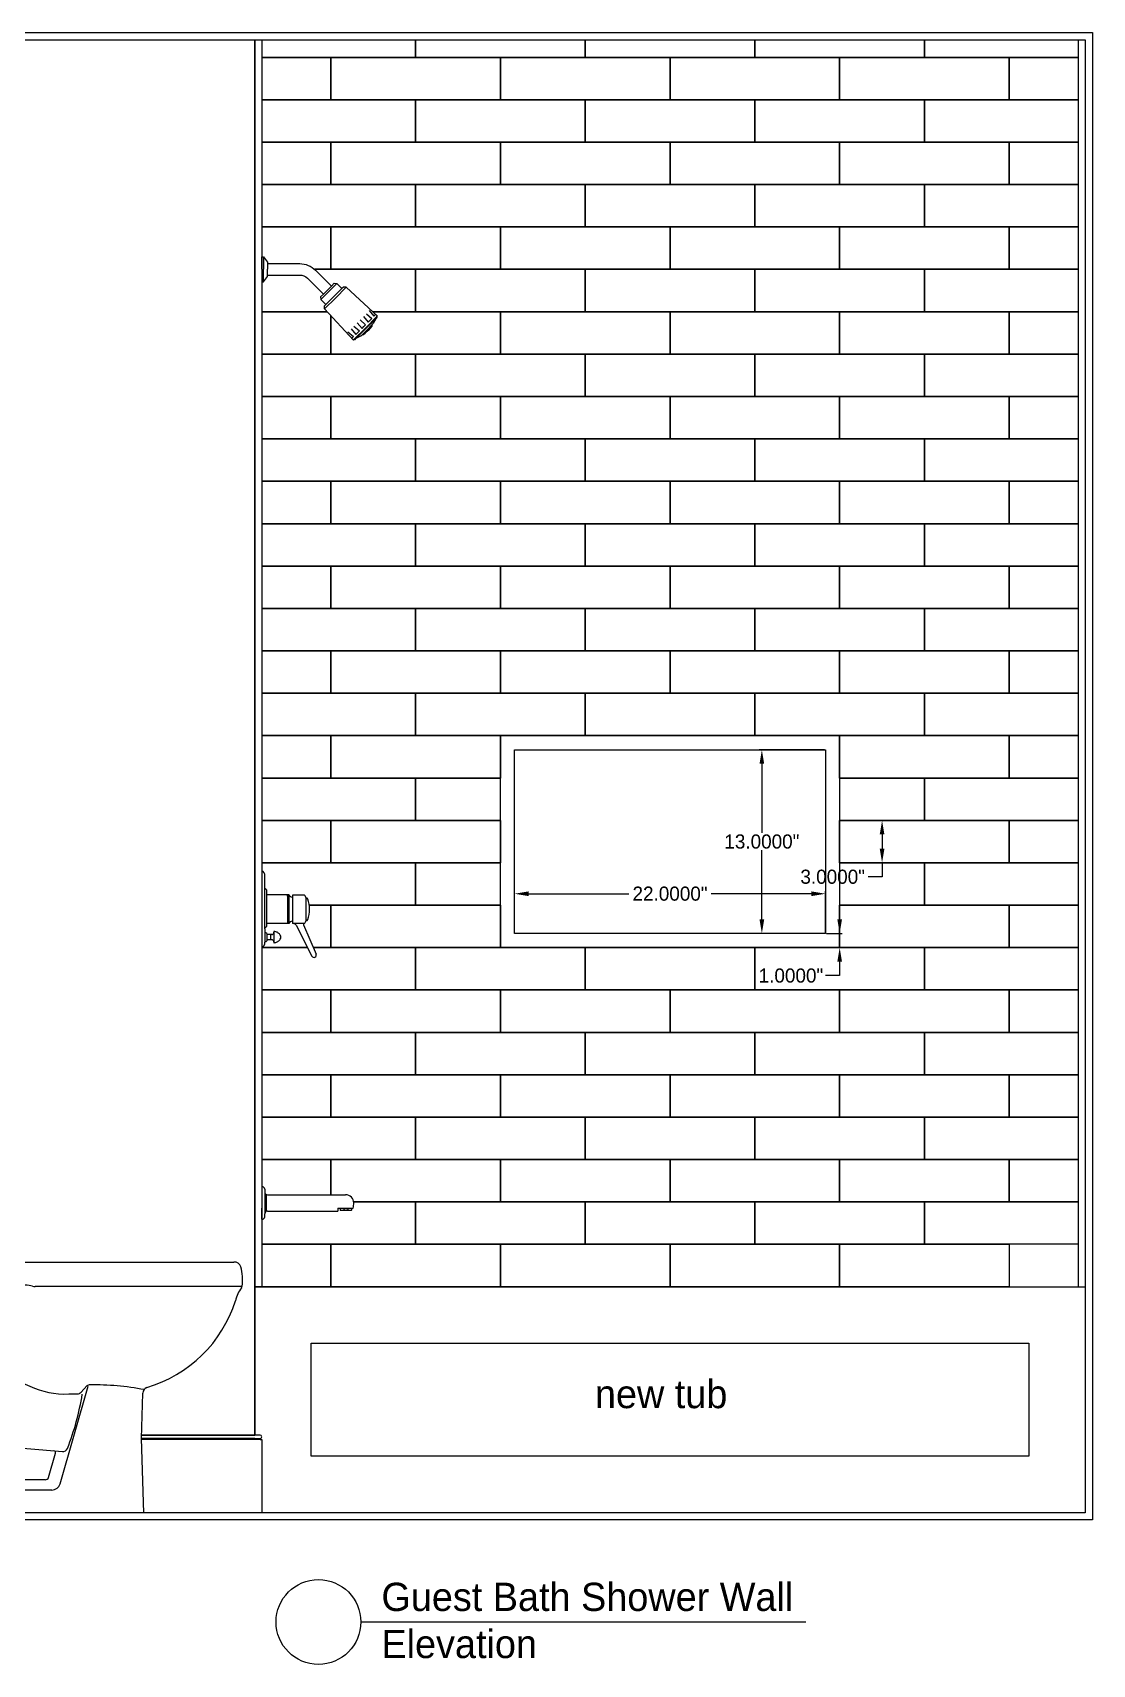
# Model space of a CAD drawing. Header units: inches. Extents: x -292 to 2932, y -132 to 3398.
# Drawn here: x 90.7 to 165.6, y 113 to 228.5 of the extents above; entities that cross this region are included whole.
import ezdxf

# ---------------------------------------------------------------- set-up
doc = ezdxf.new("R2010")
doc.units = ezdxf.units.IN
doc.header["$MEASUREMENT"] = 0
doc.linetypes.add('CENTER', pattern=[2, 1.25, -0.25, 0.25, -0.25])
doc.layers.add('PKT DOOR UNIT', color=210, linetype='Continuous')
doc.styles.add('Roman', font='Avenir Next.ttf', dxfattribs={"height": 1})
doc.dimstyles.get("Standard").update_dxf_attribs({"dimtxt": 0.7424999999999999, "dimasz": 0.9924999999999999, "dimexe": 0.18, "dimexo": 0.0625, "dimgap": 0.09, "dimtad": 0, "dimtih": 1, "dimtoh": 1, "dimdec": 4, "dimzin": 0, "dimdsep": 46, "dimtxsty": 'Roman', "dimcen": 0.09, "dimadec": 0, "dimazin": 0, "dimtfac": 1, "dimtdec": 4, "dimtofl": 0, "dimtmove": 0, "dimatfit": 3, "dimfxl": 1, "dimtolj": 1, "dimtzin": 0, "dimarcsym": 0})

# ---------------------------------------------------------------- blocks, each defined once
blk = doc.blocks.new('A$C40781420')
at = {"linetype": 'Continuous'}
for p, q in [((7.270500645972788e-08, 0.6755866876919754), (7.270500645972788e-08, 0.7120852893058327)), ((0.002500072704606282, 0.673086687696923), (0.1899984104547912, 0.673086687696923)), ((0.1920223335491755, 0.673086687696923), (0.207500072705443, 0.673086687696923)), ((7.270500645972788e-08, 0.6705866876945947), (7.270500645972788e-08, 0.3980866876954678)), ((0.0120000727047227, 0.3860866876930231), (0.02322908301721327, 0.3860866876930231)), ((0.02322908301721327, 0.3860866876930231), (0.1765998985265469, 0.3860866876930231)), ((0.0170188618631073, 0.3538764919940149), (0.0170188618631073, 0.3786378409640747)), ((0.04141935573989031, 0.3688190605826094), (0.1305615932687942, 0.3688190605826094)), ((0.1641849805955644, 0.3688190605826094), (0.6458103256354661, 0.3687672394880792)), ((0.3388683447119547, 0.3350377813840169), (0.02180076492641092, 0.3488812508876435)), ((0.02592671041838912, 0.3467841970123118), (0.02592671041838912, 0.3487011082179379)), ((0.06983119524738868, 0.3467841970123118), (0.02592671041838912, 0.3467841970123118)), ((0.07939500137399591, 0.3258008292905288), (0.07939500137399591, 0.336793714792293)), ((0.02939500137381401, 0.3158008292884915), (0.06939500137377763, 0.3158008292884915)), ((0.6575773411250339, 0.332869863967062), (0.3535218170218286, 0.332869863967062)), ((0.0645820696508963, 0.1887726975546684), (0.1334122358694003, 0.06974967168935109)), ((0.3900295007406385, 0.04255455487873405), (0.4313008317731146, 0.1864847908364027)), ((0.4028496608170826, 0.1748641219965066), (0.4155568782789487, 0.1751133267825935)), ((0.4296085070509434, 0.1867151672631735), (0.4208603088909513, 0.177459973427176)), ((0.5096155397104667, 0.1093068990085158), (0.5119507231956959, 0.1761778047439293)), ((0.5134326199731731, 2.182787284255028e-08), (0.5096155397104667, 0.1093068990085158)), ((0.2995420808638301, 0.07312021565303439), (0.2157615589094348, 0.08789298212650465)), ((0.3410448582490062, 0.09458878749865107), (0.3933833352002694, 0.09000976409879513)), ((0.3730071849022352, 0.05212183504772838), (0.3832682229995044, 0.08790632752061356)), ((0.3682008764226339, 0.04850002182502067), (0.3272164976096974, 0.04850002182502067)), ((0.3780137295416353, 0.03350002182560274), (0.1237429295069887, 0.03350002182560274)), ((0.5134326199731731, 2.182787284255028e-08), (0.1158271847443757, 2.182787284255028e-08))]:
    blk.add_line(p, q, dxfattribs=at)
for centre, radius, start, end in [((0.101037206748515, -0.6220909192925319), 1.34402137115829, 86.73556577939793, 94.05334253839347), ((0.006196464200002083, 0.7123678910211311), 0.006202832521613383, 91.49331618391648, 182.6113057713872), ((0.1767978405996473, 0.6919980005332036), 0.02776236778405809, 16.72185860048679, 88.4029759537612), ((0.1380646047891787, 0.6762317382308538), 0.0695066582963976, 357.4065841649467, 19.98380524295491), ((0.002500072704606282, 0.6755866876919754), 0.0025, 180, 270), ((0.002500072704606282, 0.6705866876945947), 0.0025, 90, 180), ((-1.814503989396144, 0.5994811383643537), 2.007875907909479, 354.0534843666996, 2.09745163513613), ((-1.814503989396144, 0.5994811383643537), 2.007875907909479, 2.09745163513613, 2.100843204447996), ((-1.820024429158366, 0.5991035621045739), 2.002386725279711, 354.0479865737809, 2.067528777820677), ((0.0120000727047227, 0.3980866876954678), 0.012, 180, 270), ((0.02347389045280579, 0.3794011272184434), 0.006500000000000001, 357.5731204383174, 186.7437260257041), ((0.147186980362676, 0.3804481291590491), 0.005568092659066646, 7.988202726408385, 175.8252929517323), ((0.1765998985265469, 0.3920866876942455), 0.006, 270, 354.0534843666996), ((0.04227939881184284, 0.3812894385191612), 0.01250000000001086, 189.967176772956, 266.05473600131), ((0.1310630412008322, 0.3794682572770398), 0.01066099621388744, 267.3040554608209, 7.465733003711296), ((0.1639123275654129, 0.3800845862933784), 0.01126882465713913, 174.2074074982982, 271.3864260911176), ((0.6469401840913633, 0.3596002230842714), 0.009236382947559086, 15.42859988717621, 97.02641595586567), ((0.5960719907279781, 0.3437857539465767), 0.06250210798401444, 350.5053926884419, 16.99793318275383), ((0.02201886186321644, 0.3538764919940149), 0.005000000000000001, 180, 267.500000000029), ((0.06527065626687545, 0.335502569709206), 0.04092946603083092, 164.0000910017145, 208.7741559229954), ((0.06939500137377763, 0.336793714792293), 0.01, 0, 87.50000000002899), ((0.5124095185110491, 0.4062410430997261), 0.2814999999999985, 193.735877486999, 220.8288244362266), ((0.3218374854031936, 0.3284205192612717), 0.2927146443896495, 182.4709359971977, 208.4947581402786), ((0.06939500137377763, 0.3258008292905288), 0.01, 270, 0), ((0.3396361431268815, 0.3019873722587363), 0.03305932633909058, 72.25431730578306, 91.33080644145078), ((0.3532732061976276, 0.3436041883032885), 0.010737202906999, 250.6238436078577, 271.3267537336064), ((0.6950759971550724, 0.3022864639860927), 0.04804064696998701, 142.8735842142378, 168.4649956518888), ((0.6527863848941706, 0.3343005066199112), 0.005000000000000001, 322.8735842142378, 350.5053926884419), ((0.4632181765300629, 0.370673876190267), 0.1939113192843119, 286.3100150106138, 342.3541337883992), ((0.2067329195015191, 0.2255037875365815), 0.0064, 30.00000000001032, 198.000000000012), ((0.5623575264444298, 0.3021167950792005), 0.3701508002144279, 192.258392186814, 201.9390945536296), ((1.056703289144025, 0.6774433772225166), 0.9562560016458357, 207.9867403145859, 212.0132596857073), ((0.3979095185113692, 0.3007672394887777), 0.126, 218.5781534323167, 272.2469989921099), ((0.1094039685713142, 0.2131036937789759), 0.051, 208.4947581402786, 243.8789235668856), ((0.4169095185106926, 0.2692672394914553), 0.1975000000000008, 210.0000000000103, 229.3607307298957), ((0.02623684586797026, 0.2395064041702426), 0.4017669956247676, 338.8605939744738, 350.6878122536412), ((0.4154098219632942, 0.1826118849421619), 0.0075, 271.1234994960627, 316.6130869800732), ((0.4341463352639039, 0.1807437256356934), 0.0075, 90.80268003466303, 127.2319910025486), ((0.4395197512822051, -0.2027888207740034), 0.3910701862169502, 79.08080879560396, 90.80268003466303), ((0.5214449360519211, 0.1758462595244055), 0.009500000000000001, 113.3794407246889, 178.0000000002044), ((0.2349807173895897, 0.4691992392108659), 0.3362270117507906, 243.8789235668856, 257.5583018860577), ((0.157909518510678, 0.1317672394870897), 0.069, 324.6062579219202, 27.68070236683306), ((0.3132934815703265, 0.002353346942982171), 0.192092496323262, 139.522484042437, 168.5447154335804), ((0.1607106401006604, 0.1325678855719161), 0.0085, 319.522484042437, 77.55830188605765), ((0.3484095185112892, 0.1787672394857509), 0.08450000000000002, 224.6343162571946, 265.0000000000231), ((0.2161956793534046, 0.0903550015136716), 0.0025, 144.6062579219202, 259.9999999999871), ((0.2952008764223137, 0.04850002182502067), 0.025, 14.02966540128106, 79.99999999998707), ((0.3808650687597037, 0.08859542090795003), 0.0025, 344.0000000001133, 85.00000000002309), ((0.3940370032705687, 0.0974812243366614), 0.0075, 265.0000000000231, 337.5223977277006), ((0.3272164976096974, 0.05650002182665048), 0.008, 194.0296654012811, 270), ((0.3682008764226339, 0.05350002182240132), 0.005000000000000001, 270, 344.0000000001133), ((0.2276486775335798, 0.001595790286955889), 0.1118328785577916, 161.5555461020905, 180.8175940916476), ((0.1239321388093231, 0.0361870887427358), 0.0025, 105.722244232917, 161.5555461020905), ((0.1225772679281363, 0.04100002182531171), 0.0025, 285.722244232917, 348.5447154335804), ((0.3780137295416353, 0.04600002182269236), 0.0125, 270, 344.0000000001133)]:
    blk.add_arc(centre, radius, start, end, dxfattribs=at)
blk = doc.blocks.new('*D35')
at = {"color": 0, "lineweight": -2, "transparency": 16777216}
for p, q in [((146.69500106229, 177.7475610303748), (142.073800176402, 177.7475610303748)), ((142.253800176402, 176.7550610303748), (142.253800176402, 171.8629847591884)), ((142.253800176402, 165.7400610303748), (142.253800176402, 170.6321373015613)), ((146.69500106229, 164.7475610303748), (142.073800176402, 164.7475610303748))]:
    blk.add_line(p, q, dxfattribs=at)
at = {"color": 0, "transparency": 16777216}
for points in [[(142.0883835097353, 176.7550610303748), (142.4192168430686, 176.7550610303748), (142.253800176402, 177.7475610303748)], [(142.0883835097353, 165.7400610303748), (142.4192168430686, 165.7400610303748), (142.253800176402, 164.7475610303748)]]:
    blk.add_solid(points, dxfattribs=at)
at = {"layer": 'Defpoints', "color": 0, "transparency": 16777216}
for p in [(142.253800176402, 177.7475610303748), (146.75750106229, 177.7475610303748), (146.75750106229, 164.7475610303748)]:
    blk.add_point(p, dxfattribs=at)
at = {"color": 0, "transparency": 16777216, "insert": (142.2538001764019, 171.2475610303749), "char_height": 1, "attachment_point": 5, "style": 'Roman'}
blk.add_mtext('\\A1;13.0000"', dxfattribs=at)
blk = doc.blocks.new('*D36')
at = {"color": 0, "lineweight": -2, "transparency": 16777216}
for p, q in [((124.75750106229, 164.8100610303748), (124.75750106229, 167.7387489689379)), ((125.75000106229, 167.5587489689379), (132.8468795933635, 167.5587489689379)), ((145.76500106229, 167.5587489689379), (138.6681225312166, 167.5587489689379)), ((146.75750106229, 164.8100610303748), (146.75750106229, 167.7387489689379))]:
    blk.add_line(p, q, dxfattribs=at)
at = {"color": 0, "transparency": 16777216}
for points in [[(125.75000106229, 167.7241656356045), (125.75000106229, 167.3933323022712), (124.75750106229, 167.5587489689379)], [(145.76500106229, 167.7241656356045), (145.76500106229, 167.3933323022712), (146.75750106229, 167.5587489689379)]]:
    blk.add_solid(points, dxfattribs=at)
at = {"layer": 'Defpoints', "color": 0, "transparency": 16777216}
for p in [(124.75750106229, 167.5587489689379), (124.75750106229, 164.7475610303748), (146.75750106229, 164.7475610303748)]:
    blk.add_point(p, dxfattribs=at)
at = {"color": 0, "transparency": 16777216, "insert": (135.75750106229, 167.5587489689379), "char_height": 1, "attachment_point": 5, "style": 'Roman'}
blk.add_mtext('\\A1;22.0000"', dxfattribs=at)
blk = doc.blocks.new('*D37')
at = {"color": 0, "lineweight": -2, "transparency": 16777216}
for p, q in [((147.75750106229, 165.7400610303748), (147.75750106229, 166.7325610303749)), ((146.82000106229, 164.7475610303748), (147.93750106229, 164.7475610303748)), ((146.8200010622901, 163.7475610303748), (147.93750106229, 163.7475610303748)), ((147.75750106229, 161.7625610303748), (146.76500106229, 161.7625610303748)), ((147.75750106229, 162.7550610303748), (147.75750106229, 161.7625610303748))]:
    blk.add_line(p, q, dxfattribs=at)
at = {"color": 0, "transparency": 16777216}
for points in [[(147.5920843956234, 165.7400610303748), (147.9229177289567, 165.7400610303748), (147.75750106229, 164.7475610303748)], [(147.5920843956234, 162.7550610303748), (147.9229177289567, 162.7550610303748), (147.75750106229, 163.7475610303748)]]:
    blk.add_solid(points, dxfattribs=at)
at = {"layer": 'Defpoints', "color": 0, "transparency": 16777216}
for p in [(146.75750106229, 164.7475610303748), (146.7575010622901, 163.7475610303748), (147.75750106229, 163.7475610303748)]:
    blk.add_point(p, dxfattribs=at)
at = {"color": 0, "transparency": 16777216, "insert": (144.3084756385612, 161.7625610303749), "char_height": 1, "attachment_point": 5, "style": 'Roman'}
blk.add_mtext('\\A1;1.0000"', dxfattribs=at)
blk = doc.blocks.new('*D38')
at = {"color": 0, "lineweight": -2, "transparency": 16777216}
for p, q in [((147.82000106229, 172.7475610303748), (150.93750106229, 172.7475610303748)), ((150.75750106229, 171.7550610303748), (150.75750106229, 170.7400610303748)), ((147.82000106229, 169.7475610303748), (150.93750106229, 169.7475610303748)), ((150.75750106229, 168.7550610303748), (149.76500106229, 168.7550610303748)), ((150.75750106229, 169.7475610303748), (150.75750106229, 168.7550610303748))]:
    blk.add_line(p, q, dxfattribs=at)
at = {"color": 0, "transparency": 16777216}
for points in [[(150.5920843956234, 171.7550610303748), (150.9229177289567, 171.7550610303748), (150.75750106229, 172.7475610303748)], [(150.5920843956234, 170.7400610303748), (150.9229177289567, 170.7400610303748), (150.75750106229, 169.7475610303748)]]:
    blk.add_solid(points, dxfattribs=at)
at = {"layer": 'Defpoints', "color": 0, "transparency": 16777216}
for p in [(147.75750106229, 172.7475610303748), (147.75750106229, 169.7475610303748), (150.75750106229, 169.7475610303748)]:
    blk.add_point(p, dxfattribs=at)
at = {"color": 0, "transparency": 16777216, "insert": (147.2625716837589, 168.7550610303749), "char_height": 1, "attachment_point": 5, "style": 'Roman'}
blk.add_mtext('\\A1;3.0000"', dxfattribs=at)

msp = doc.modelspace()

# ---------------------------------------------------------------- linework, layer by layer
at = {"transparency": 33554541}
for p, q in [((106.88250106229, 227.9975610303748), (106.88250106229, 139.7475610303748)), ((164.63250106229, 227.9975610303748), (164.63250106229, 139.7475610303748)), ((106.88250106229, 169.1886094420286), (106.88250106229, 164.3065126187211)), ((107.1043507612646, 167.9271982836197), (107.1043507612646, 168.8283946967504)), ((107.1043507612646, 165.145751561933), (107.1043507612646, 167.9271982836197)), ((107.2051915336351, 167.838678838537), (107.2051915336351, 167.4743163133085)), ((107.2051915336351, 167.4743163133085), (107.2051915336351, 165.4575008671015)), ((108.7088388650126, 167.4743163133085), (107.2051915336351, 167.4743163133085)), ((108.782999813259, 167.4743163133085), (108.7088388650126, 167.4743163133085)), ((108.7088388650126, 167.4743163133085), (108.7088388650126, 165.4575008671015)), ((108.7088388650126, 167.3835596179422), (108.7088388650126, 167.4642322357785)), ((108.7930421135126, 167.4689669988989), (108.7930421135126, 165.4628501818116)), ((109.8285587679541, 167.4644489018033), (109.0420007440505, 167.4644489018033)), ((109.0420007440505, 167.4644489018033), (109.0420007440505, 167.3080111275943)), ((109.0420007440505, 167.3080111275943), (109.0420007440505, 165.6238060528157)), ((109.9899040037017, 167.3031036658302), (109.9899040037017, 167.2627673572126)), ((109.9899040037017, 167.2627673572126), (109.9899040037017, 165.6493150004873)), ((109.9899040037017, 167.2627673572126), (110.0268175245054, 167.2627673572126)), ((107.1043507612646, 165.0823212785131), (107.1043507612646, 165.145751561933)), ((107.2051915336351, 165.4575008671015), (107.2051915336351, 165.2341409107507)), ((108.7088388650126, 165.4575008671015), (107.2051915336351, 165.4575008671015)), ((108.782999813259, 165.4575008671015), (108.7088388650126, 165.4575008671015)), ((109.0420007440505, 165.6238060528157), (109.0420007440505, 165.4476334558967)), ((109.119998776358, 165.4476334558967), (109.0420007440505, 165.4476334558967)), ((109.8621886903122, 165.4476334558967), (109.119998776358, 165.4476334558967)), ((109.299759620519, 165.3373930636932), (110.4180650076863, 163.1389570737678)), ((109.8311896247968, 165.3476123933623), (110.715548274943, 163.2889592297097)), ((109.9899040037017, 165.6493150004873), (110.0268175245054, 165.6493150004873)), ((109.9899040037017, 165.6493150004873), (109.9899040037017, 165.6089786912687)), ((106.88250106229, 164.3065126187211), (106.88250106229, 163.7432077383814)), ((107.1043507612646, 165.0823212785131), (107.1043507612646, 164.8308195866746)), ((107.1043507612646, 164.8308195866746), (107.1043507612646, 164.3065126187211)), ((107.1043507612646, 164.3065126187211), (107.1043507612646, 164.1452324316319)), ((107.1043507612646, 164.1452324316319), (107.1043507612646, 164.1257210070949)), ((107.2373335635286, 164.7423001415919), (107.2373335635286, 164.6695393992848)), ((107.2373335635286, 164.6695393992848), (107.2373335635286, 164.3065126187211)), ((107.5810096677417, 164.6695393992848), (107.2373335635286, 164.6695393992848)), ((107.2373335635286, 164.3065126187211), (107.2373335635286, 164.233621780149)), ((107.5810096677417, 164.3065126187211), (107.2373335635286, 164.3065126187211)), ((107.5003370499805, 164.6695393992848), (107.5003370499805, 164.3065126187211)), ((107.7423549034893, 164.8840083048916), (107.7423549034893, 164.0920437131143)), ((107.7423549034893, 164.8712209438754), (107.7423549034893, 164.8308846346568)), ((107.7423549034893, 164.8308846346568), (107.7423549034893, 164.1451673830486)), ((107.7423549034893, 164.1451673830486), (107.7423549034893, 164.104831074431)), ((106.88250106229, 146.8260833822671), (106.88250106229, 145.2997582752084)), ((107.0840911707313, 146.6532918607247), (107.0840911707313, 146.4517017523586)), ((107.0840911707313, 146.4517017523586), (107.0840911707313, 144.8965780584763)), ((107.1777099111986, 146.2819382700612), (107.1777099111986, 145.0742518610657)), ((107.2856812792476, 146.2501116439925), (112.8086401572181, 146.2501116439926)), ((106.88250106229, 144.5221964282673), (106.88250106229, 145.2997582752084)), ((106.88250106229, 144.5221964282673), (106.88250106229, 145.2997582752084)), ((107.0840911707313, 144.6949879498098), (107.0840911707313, 144.8965780584763)), ((107.2856812792476, 145.0981681668424), (112.2489592621179, 145.0981681668424)), ((112.2489592621179, 145.2997582752084), (112.4203138820881, 145.2997582752084)), ((112.2489592621179, 145.2997582752084), (112.2489592621179, 145.0981681668424)), ((112.4203138820881, 145.2997582752084), (113.2266743160029, 145.2997582752084)), ((112.4203138820881, 145.2997582752084), (112.4203138820881, 145.1553115168756)), ((112.4563121156926, 145.1345279269713), (112.4203138820881, 145.1553115168756)), ((113.1906760823984, 145.1345279269713), (112.4563121156926, 145.1345279269713)), ((112.6738522518096, 145.2435814021416), (112.6738522518096, 145.1345279269713)), ((112.9731359462813, 145.2435814021416), (112.9731359462813, 145.1345279269713)), ((113.2266743160029, 145.2997582752084), (113.2288491752806, 145.2997582752084)), ((113.2288491752806, 145.2997582752084), (113.3340377375619, 145.2997582752084))]:
    msp.add_line(p, q, dxfattribs=at)
at = {"linetype": 'Continuous', "transparency": 33554541}
for p, q in [((106.88250106229, 146.8260833822671), (106.9112996491887, 146.8260833822671)), ((106.88250106229, 144.5221964282673), (106.9112996491887, 144.5221964282673))]:
    msp.add_line(p, q, dxfattribs=at)
at = {"linetype": 'CENTER', "transparency": 33554541}
for p in [(113.1906760823984, 145.1345279269713), (113.2266743160029, 145.2993044512939)]:
    msp.add_line(p, (113.2266743160029, 145.1553115168756), dxfattribs=at)
at = {"transparency": 33554687}
for p, q in [((106.75750106229, 129.2475610303748), (106.38250106229, 129.2475610303748)), ((106.75750106229, 128.9975610303748), (106.75750106229, 128.9350610303748)), ((106.75750106229, 128.9350610303748), (106.88250106229, 128.9350610303748)), ((106.88250106229, 128.9350610303748), (106.88250106229, 123.7475610303748)), ((113.8855462259649, 116.0216694791743), (145.3603173008283, 116.0216694791743))]:
    msp.add_line(p, q, dxfattribs=at)
for points in [[(71.88250106229003, 228.4975610303748), (165.63250106229, 228.4975610303748), (165.63250106229, 123.2475610303748), (71.88250106229003, 123.2475610303748)], [(72.38250106229003, 227.9975610303748), (165.13250106229, 227.9975610303748), (165.13250106229, 123.7475610303748), (72.38250106229003, 123.7475610303748)], [(147.75750106229, 163.7475610303748), (123.75750106229, 163.7475610303748), (123.75750106229, 178.7475610303748), (147.75750106229, 178.7475610303748)], [(146.75750106229, 164.7475610303748), (124.75750106229, 164.7475610303748), (124.75750106229, 177.7475610303748), (146.75750106229, 177.7475610303748)]]:
    msp.add_lwpolyline(points, close=True, dxfattribs=at)
for points in [[(106.38250106229, 123.7475610303748), (72.38250106229003, 123.7475610303748), (72.38250106229003, 227.9975610303748), (106.38250106229, 227.9975610303748), (106.38250106229, 129.2475610303748)], [(106.38250106229, 129.2475610303748), (106.38250106229, 227.9975610303748), (165.13250106229, 227.9975610303748), (165.13250106229, 123.7475610303748), (106.38250106229, 123.7475610303748)], [(106.38250106229, 129.2475610303748), (106.38250106229, 139.7475610303748), (165.13250106229, 139.7475610303748), (165.13250106229, 123.7475610303748), (106.38250106229, 123.7475610303748)], [(98.36172881600243, 128.9975610303748), (106.75750106229, 128.9975610303747), (106.75750106229, 128.9350610303747), (98.36391136409614, 128.9350610303748)], [(98.36997648364806, 129.2475610303748), (106.38250106229, 129.2475610303748)], [(106.38250106229, 123.7475610303748), (92.00750106228958, 123.7475610303748)]]:
    msp.add_lwpolyline(points, dxfattribs=at)
at = {"transparency": 33554541}
for points in [[(117.75750106229, 227.9975610303748), (117.75750106229, 226.7475610303748), (106.88250106229, 226.7475610303748)], [(129.75750106229, 227.9975610303748), (129.75750106229, 226.7475610303748), (117.75750106229, 226.7475610303748), (117.75750106229, 227.9975610303748)], [(141.75750106229, 227.9975610303748), (141.75750106229, 226.7475610303748), (129.75750106229, 226.7475610303748), (129.75750106229, 227.9975610303748)], [(153.75750106229, 227.9975610303748), (153.75750106229, 226.7475610303748), (141.75750106229, 226.7475610303748), (141.75750106229, 227.9975610303748)], [(164.63250106229, 226.7475610303748), (153.75750106229, 226.7475610303748), (153.75750106229, 227.9975610303748)], [(106.88250106229, 226.7475610303748), (111.75750106229, 226.7475610303748), (111.75750106229, 223.7475610303748), (106.88250106229, 223.7475610303748)], [(164.63250106229, 223.7475610303748), (159.75750106229, 223.7475610303748), (159.75750106229, 226.7475610303748), (164.63250106229, 226.7475610303748)], [(106.88250106229, 223.7475610303748), (117.75750106229, 223.7475610303748), (117.75750106229, 220.7475610303748), (106.88250106229, 220.7475610303748)], [(164.63250106229, 220.7475610303748), (153.75750106229, 220.7475610303748), (153.75750106229, 223.7475610303748), (164.63250106229, 223.7475610303748)], [(106.88250106229, 220.7475610303748), (111.75750106229, 220.7475610303748), (111.75750106229, 217.7475610303748), (106.88250106229, 217.7475610303748)], [(164.63250106229, 217.7475610303748), (159.75750106229, 217.7475610303748), (159.75750106229, 220.7475610303748), (164.63250106229, 220.7475610303748)], [(106.88250106229, 217.7475610303748), (117.75750106229, 217.7475610303748), (117.75750106229, 214.7475610303748), (106.88250106229, 214.7475610303748)], [(164.63250106229, 214.7475610303748), (153.75750106229, 214.7475610303748), (153.75750106229, 217.7475610303748), (164.63250106229, 217.7475610303748)], [(106.88250106229, 214.7475610303748), (111.75750106229, 214.7475610303748), (111.75750106229, 211.7475610303748), (110.6213012313384, 211.7475610303748)], [(164.63250106229, 211.7475610303748), (159.75750106229, 211.7475610303748), (159.75750106229, 214.7475610303748), (164.63250106229, 214.7475610303748)], [(106.88250106229, 211.7475610303748), (106.88250106229, 212.6349598265737), (107.0035099890445, 212.6349598265737)], [(107.0035099890445, 212.6349598265737), (107.2858641514714, 212.2517648918515), (107.2858641514714, 212.1509241195562)], [(107.0035099890445, 212.6349598265737), (107.0035099890445, 211.7475610303748)], [(106.88250106229, 211.7475610303748), (106.88250106229, 210.8601622341759), (107.0035099890445, 210.8601622341759)], [(107.0035099890445, 210.8601622341759), (107.0035099890445, 211.7475610303748)], [(107.0035099890445, 210.8601622341759), (107.2858641514714, 211.2433571688982), (107.2858641514714, 211.3441979411935)], [(107.2858641514714, 212.1509241195562), (107.2858641514714, 211.7475610303748)], [(107.2858641514714, 211.3441979411935), (107.2858641514714, 211.7475610303748)], [(110.6213012313384, 211.7475610303748), (117.75750106229, 211.7475610303748), (117.75750106229, 208.7475610303748), (114.7321752218361, 208.7475610303748)], [(164.63250106229, 208.7475610303748), (153.75750106229, 208.7475610303748), (153.75750106229, 211.7475610303748), (164.63250106229, 211.7475610303748)], [(111.0573090352416, 209.6097366577139), (111.6248839733111, 210.1773115957084)], [(111.2388224254482, 209.9929315924361), (111.5240432010909, 210.2781523680037)], [(111.8092639767337, 210.5633731438718), (111.5240432010909, 210.2781523680037)], [(112.1924589114559, 210.7448865340034), (111.6248839733111, 210.1773115957084)], [(112.0109455212493, 210.7650546881619), (111.8092639767337, 210.5633731438718)], [(112.5527242983366, 210.3852872289789), (111.9848163193014, 209.8173792496431)], [(112.0109455212493, 210.7650546881619), (112.1924589114559, 210.7448865340034)], [(112.8580080086051, 210.4827005260355), (112.0887515258697, 209.7134440431498)], [(112.1924589114559, 210.7448865340034), (112.5527242983366, 210.3852872289789)], [(112.6501375954684, 210.4827005260355), (112.5527242983366, 210.3852872289789)], [(112.8580080086051, 210.4827005260355), (112.6501375954684, 210.4827005260355)], [(112.8580080086051, 210.4827005260355), (115.0608156283488, 208.4432995188169)], [(111.0371408807825, 209.7912500478455), (111.2388224254482, 209.9929315924361)], [(111.0371408807825, 209.7912500478455), (111.0573090352416, 209.6097366577139)], [(111.0573090352416, 209.6097366577139), (111.4169083404162, 209.2494712709083)], [(111.3194950432845, 208.9441875605647), (112.0887515258697, 209.7134440431498)], [(111.3194950432845, 209.1520579738517), (111.4169083404162, 209.2494712709083)], [(111.3194950432845, 208.9441875605647), (111.3194950432845, 209.1520579738517)], [(111.4169083404162, 209.2494712709083), (111.9848163193014, 209.8173792496431)], [(106.88250106229, 208.7475610303748), (111.5015356082918, 208.7475610303748)], [(111.5015356082918, 208.7475610303748), (106.88250106229, 208.7475610303748)], [(111.75750106229, 208.4710863937126), (111.75750106229, 205.7475610303748), (106.88250106229, 205.7475610303748)], [(111.3194950432845, 208.9441875605647), (113.358896050428, 206.741379940821)], [(114.7321752218361, 208.7475610303748), (123.75750106229, 208.7475610303748), (123.75750106229, 205.7475610303748), (111.75750106229, 205.7475610303748), (111.75750106229, 208.4710863937126)], [(113.6301296625435, 207.9610484493), (113.9688899888312, 207.5677113853787), (114.0962105405036, 207.6950319372766)], [(113.8301940285553, 208.1611128150114), (114.2235310921761, 207.8223524888739), (114.0962105405036, 207.6950319372766)], [(114.0771975146313, 208.4068434184325), (114.4159578409189, 208.0135063548117), (114.5432783925914, 208.1408269067096)], [(114.9957040396392, 208.3781879302576), (114.209855839426, 207.592339729819)], [(114.9378309993763, 208.2387078390883), (114.250659364729, 207.5515362045161)], [(114.2772618806431, 208.6069077844444), (114.6705989442639, 208.2681474580064), (114.5432783925914, 208.1408269067096)], [(114.4668487138822, 208.8277153450663), (114.8056090402451, 208.4343782814455), (114.9329295919176, 208.5616988330428)], [(114.9378309993763, 208.2387078390883), (114.7678865106138, 207.9084284198557), (114.6679878165438, 207.8085297257857)], [(115.0365075649422, 208.3373844049547), (114.9378309993763, 208.2387078390883)], [(115.0608156283488, 208.4432995188169), (114.9957040396392, 208.3781879302576)], [(115.0365075649422, 208.3373844049547), (114.9957040396392, 208.3781879302576)], [(164.63250106229, 205.7475610303748), (159.75750106229, 205.7475610303748), (159.75750106229, 208.7475610303748), (164.63250106229, 208.7475610303748)], [(112.9744802242538, 207.335346854987), (113.3678172877993, 206.9965865288495), (113.240496736127, 206.8692659772522)], [(113.1952877847254, 207.5249336886018), (113.5340481110132, 207.1315966246806), (113.6613686626856, 207.2589171765784)], [(113.358896050428, 206.741379940821), (113.4240076392127, 206.8064915293803)], [(113.3953521508125, 207.7249980546137), (113.788689214358, 207.3862377281758), (113.6613686626856, 207.2589171765784)], [(113.4240076392127, 206.8064915293803), (114.209855839426, 207.592339729819)], [(113.4648111644405, 206.7656880043779), (113.4240076392127, 206.8064915293803)], [(113.4648111644405, 206.7656880043779), (113.5634877299312, 206.8643645696432)], [(113.5634877299312, 206.8643645696432), (114.250659364729, 207.5515362045161)], [(113.5634877299312, 206.8643645696432), (113.8937671495395, 207.0343090587063), (113.9936658436095, 207.1342077527763)], [(113.9936658436095, 207.1342077527763), (114.3308268300391, 207.4713687391307)], [(114.0190096821198, 207.108863914191), (113.9936658436095, 207.1342077527763)], [(114.0190096821198, 207.108863914191), (114.3561706684741, 207.4460249005454)], [(114.0190096821198, 207.108863914191), (114.1866421114372, 207.2251517582019), (114.3946106253277, 207.407584943842)], [(114.6679878165438, 207.8085297257857), (114.3308268300391, 207.4713687391307)], [(114.6933316549787, 207.7831858868998), (114.3561706684741, 207.4460249005454)], [(114.6908663260095, 207.7807205583062), (114.5770438111181, 207.615553457883), (114.3946106253277, 207.407584943842)], [(114.6933316549787, 207.7831858868998), (114.6679878165438, 207.8085297257857)], [(106.88250106229, 205.7475610303748), (117.75750106229, 205.7475610303748), (117.75750106229, 202.7475610303748), (106.88250106229, 202.7475610303748)], [(164.63250106229, 202.7475610303748), (153.75750106229, 202.7475610303748), (153.75750106229, 205.7475610303748), (164.63250106229, 205.7475610303748)], [(106.88250106229, 202.7475610303748), (111.75750106229, 202.7475610303748), (111.75750106229, 199.7475610303748), (106.88250106229, 199.7475610303748)], [(164.63250106229, 199.7475610303748), (159.75750106229, 199.7475610303748), (159.75750106229, 202.7475610303748), (164.63250106229, 202.7475610303748)], [(106.88250106229, 199.7475610303748), (117.75750106229, 199.7475610303748), (117.75750106229, 196.7475610303748), (106.88250106229, 196.7475610303748)], [(164.63250106229, 196.7475610303748), (153.75750106229, 196.7475610303748), (153.75750106229, 199.7475610303748), (164.63250106229, 199.7475610303748)], [(106.88250106229, 196.7475610303748), (111.75750106229, 196.7475610303748), (111.75750106229, 193.7475610303748), (106.88250106229, 193.7475610303748)], [(164.63250106229, 193.7475610303748), (159.75750106229, 193.7475610303748), (159.75750106229, 196.7475610303748), (164.63250106229, 196.7475610303748)], [(106.88250106229, 193.7475610303748), (117.75750106229, 193.7475610303748), (117.75750106229, 190.7475610303748), (106.88250106229, 190.7475610303748)], [(164.63250106229, 190.7475610303748), (153.75750106229, 190.7475610303748), (153.75750106229, 193.7475610303748), (164.63250106229, 193.7475610303748)], [(106.88250106229, 190.7475610303748), (111.75750106229, 190.7475610303748), (111.75750106229, 187.7475610303748), (106.88250106229, 187.7475610303748)], [(164.63250106229, 187.7475610303748), (159.75750106229, 187.7475610303748), (159.75750106229, 190.7475610303748), (164.63250106229, 190.7475610303748)], [(106.88250106229, 187.7475610303748), (117.75750106229, 187.7475610303748), (117.75750106229, 184.7475610303748), (106.88250106229, 184.7475610303748)], [(164.63250106229, 184.7475610303748), (153.75750106229, 184.7475610303748), (153.75750106229, 187.7475610303748), (164.63250106229, 187.7475610303748)], [(106.88250106229, 184.7475610303748), (111.75750106229, 184.7475610303748), (111.75750106229, 181.7475610303748), (106.88250106229, 181.7475610303748)], [(164.63250106229, 181.7475610303748), (159.75750106229, 181.7475610303748), (159.75750106229, 184.7475610303748), (164.63250106229, 184.7475610303748)], [(106.88250106229, 181.7475610303748), (117.75750106229, 181.7475610303748), (117.75750106229, 178.7475610303748), (106.88250106229, 178.7475610303748)], [(164.63250106229, 178.7475610303748), (153.75750106229, 178.7475610303748), (153.75750106229, 181.7475610303748), (164.63250106229, 181.7475610303748)], [(106.88250106229, 178.7475610303748), (111.75750106229, 178.7475610303748), (111.75750106229, 175.7475610303748), (106.88250106229, 175.7475610303748)], [(123.75750106229, 175.7475610303748), (123.75750106229, 178.7475610303748), (135.75750106229, 178.7475610303748)], [(135.75750106229, 178.7475610303748), (147.75750106229, 178.7475610303748), (147.75750106229, 175.7475610303748)], [(164.63250106229, 175.7475610303748), (159.75750106229, 175.7475610303748), (159.75750106229, 178.7475610303748), (164.63250106229, 178.7475610303748)], [(106.88250106229, 175.7475610303748), (117.75750106229, 175.7475610303748), (117.75750106229, 172.7475610303748), (106.88250106229, 172.7475610303748)], [(123.75750106229, 172.7475610303748), (117.75750106229, 172.7475610303748), (117.75750106229, 175.7475610303748), (123.75750106229, 175.7475610303748)], [(147.75750106229, 175.7475610303748), (153.75750106229, 175.7475610303748), (153.75750106229, 172.7475610303748), (147.75750106229, 172.7475610303748)], [(164.63250106229, 172.7475610303748), (153.75750106229, 172.7475610303748), (153.75750106229, 175.7475610303748), (164.63250106229, 175.7475610303748)], [(106.88250106229, 172.7475610303748), (111.75750106229, 172.7475610303748), (111.75750106229, 169.7475610303748), (106.88250106229, 169.7475610303748)], [(123.75750106229, 169.7475610303748), (123.75750106229, 172.7475610303748)], [(147.75750106229, 172.7475610303748), (147.75750106229, 169.7475610303748)], [(164.63250106229, 169.7475610303748), (159.75750106229, 169.7475610303748), (159.75750106229, 172.7475610303748), (164.63250106229, 172.7475610303748)], [(106.88250106229, 169.7475610303748), (117.75750106229, 169.7475610303748), (117.75750106229, 166.7475610303748), (110.2447873260023, 166.7475610303748)], [(123.75750106229, 166.7475610303748), (117.75750106229, 166.7475610303748), (117.75750106229, 169.7475610303748), (123.75750106229, 169.7475610303748)], [(147.75750106229, 169.7475610303748), (153.75750106229, 169.7475610303748), (153.75750106229, 166.7475610303748), (147.75750106229, 166.7475610303748)], [(164.63250106229, 166.7475610303748), (153.75750106229, 166.7475610303748), (153.75750106229, 169.7475610303748), (164.63250106229, 169.7475610303748)], [(110.2447873260023, 166.7475610303748), (111.75750106229, 166.7475610303748), (111.75750106229, 163.7475610303748), (110.5185415734007, 163.7475610303748)], [(135.75750106229, 163.7475610303748), (123.75750106229, 163.7475610303748), (123.75750106229, 166.7475610303748)], [(147.75750106229, 166.7475610303748), (147.75750106229, 163.7475610303748), (135.75750106229, 163.7475610303748)], [(164.63250106229, 163.7475610303748), (159.75750106229, 163.7475610303748), (159.75750106229, 166.7475610303748), (164.63250106229, 166.7475610303748)], [(106.88250106229, 163.7475610303748), (110.1084789717753, 163.7475610303748)], [(110.1084789717753, 163.7475610303748), (106.88250106229, 163.7475610303748)], [(110.5185415734007, 163.7475610303748), (117.75750106229, 163.7475610303748), (117.75750106229, 160.7475610303748), (106.88250106229, 160.7475610303748)], [(164.63250106229, 160.7475610303748), (153.75750106229, 160.7475610303748), (153.75750106229, 163.7475610303748), (164.63250106229, 163.7475610303748)], [(106.88250106229, 160.7475610303748), (111.75750106229, 160.7475610303748), (111.75750106229, 157.7475610303748), (106.88250106229, 157.7475610303748)], [(164.63250106229, 157.7475610303748), (159.75750106229, 157.7475610303748), (159.75750106229, 160.7475610303748), (164.63250106229, 160.7475610303748)], [(106.88250106229, 157.7475610303748), (117.75750106229, 157.7475610303748), (117.75750106229, 154.7475610303748), (106.88250106229, 154.7475610303748)], [(164.63250106229, 154.7475610303748), (153.75750106229, 154.7475610303748), (153.75750106229, 157.7475610303748), (164.63250106229, 157.7475610303748)], [(106.88250106229, 154.7475610303748), (111.75750106229, 154.7475610303748), (111.75750106229, 151.7475610303748), (106.88250106229, 151.7475610303748)], [(164.63250106229, 151.7475610303748), (159.75750106229, 151.7475610303748), (159.75750106229, 154.7475610303748), (164.63250106229, 154.7475610303748)], [(106.88250106229, 151.7475610303748), (117.75750106229, 151.7475610303748), (117.75750106229, 148.7475610303748), (106.88250106229, 148.7475610303748)], [(164.63250106229, 148.7475610303748), (153.75750106229, 148.7475610303748), (153.75750106229, 151.7475610303748), (164.63250106229, 151.7475610303748)], [(106.88250106229, 148.7475610303748), (111.75750106229, 148.7475610303748), (111.75750106229, 146.2122340468735)], [(111.75750106229, 146.2501116439926), (111.75750106229, 148.7475610303748), (123.75750106229, 148.7475610303748), (123.75750106229, 145.7475610303748), (113.3799131059364, 145.7475610303749)], [(164.63250106229, 145.7475610303748), (159.75750106229, 145.7475610303748), (159.75750106229, 148.7475610303748), (164.63250106229, 148.7475610303748)], [(113.3799131059364, 145.7475610303749), (117.75750106229, 145.7475610303748), (117.75750106229, 142.7475610303748), (106.88250106229, 142.7475610303748)], [(164.63250106229, 142.7475610303748), (153.75750106229, 142.7475610303748), (153.75750106229, 145.7475610303748), (164.63250106229, 145.7475610303748)], [(113.1906760823984, 145.1345279269713), (113.1791566475637, 145.1345279269713)], [(106.88250106229, 142.7475610303748), (111.75750106229, 142.7475610303748), (111.75750106229, 139.7475610303748), (106.38250106229, 139.7475610303748)], [(106.38250106229, 139.7475610303748), (111.75750106229, 139.7475610303748), (111.75750106229, 142.7475610303748), (106.88250106229, 142.7475610303748)], [(99.75750106229003, 139.7563105640781), (99.75750106229003, 139.7475610303748)]]:
    msp.add_lwpolyline(points, dxfattribs=at)
for points in [[(123.75750106229, 223.7475610303748), (111.75750106229, 223.7475610303748), (111.75750106229, 226.7475610303748), (123.75750106229, 226.7475610303748)], [(135.75750106229, 223.7475610303748), (123.75750106229, 223.7475610303748), (123.75750106229, 226.7475610303748), (135.75750106229, 226.7475610303748)], [(147.75750106229, 223.7475610303748), (135.75750106229, 223.7475610303748), (135.75750106229, 226.7475610303748), (147.75750106229, 226.7475610303748)], [(159.75750106229, 223.7475610303748), (147.75750106229, 223.7475610303748), (147.75750106229, 226.7475610303748), (159.75750106229, 226.7475610303748)], [(129.75750106229, 220.7475610303748), (117.75750106229, 220.7475610303748), (117.75750106229, 223.7475610303748), (129.75750106229, 223.7475610303748)], [(141.75750106229, 220.7475610303748), (129.75750106229, 220.7475610303748), (129.75750106229, 223.7475610303748), (141.75750106229, 223.7475610303748)], [(153.75750106229, 220.7475610303748), (141.75750106229, 220.7475610303748), (141.75750106229, 223.7475610303748), (153.75750106229, 223.7475610303748)], [(123.75750106229, 217.7475610303748), (111.75750106229, 217.7475610303748), (111.75750106229, 220.7475610303748), (123.75750106229, 220.7475610303748)], [(135.75750106229, 217.7475610303748), (123.75750106229, 217.7475610303748), (123.75750106229, 220.7475610303748), (135.75750106229, 220.7475610303748)], [(147.75750106229, 217.7475610303748), (135.75750106229, 217.7475610303748), (135.75750106229, 220.7475610303748), (147.75750106229, 220.7475610303748)], [(159.75750106229, 217.7475610303748), (147.75750106229, 217.7475610303748), (147.75750106229, 220.7475610303748), (159.75750106229, 220.7475610303748)], [(129.75750106229, 214.7475610303748), (117.75750106229, 214.7475610303748), (117.75750106229, 217.7475610303748), (129.75750106229, 217.7475610303748)], [(141.75750106229, 214.7475610303748), (129.75750106229, 214.7475610303748), (129.75750106229, 217.7475610303748), (141.75750106229, 217.7475610303748)], [(153.75750106229, 214.7475610303748), (141.75750106229, 214.7475610303748), (141.75750106229, 217.7475610303748), (153.75750106229, 217.7475610303748)], [(123.75750106229, 211.7475610303748), (111.75750106229, 211.7475610303748), (111.75750106229, 214.7475610303748), (123.75750106229, 214.7475610303748)], [(135.75750106229, 211.7475610303748), (123.75750106229, 211.7475610303748), (123.75750106229, 214.7475610303748), (135.75750106229, 214.7475610303748)], [(147.75750106229, 211.7475610303748), (135.75750106229, 211.7475610303748), (135.75750106229, 214.7475610303748), (147.75750106229, 214.7475610303748)], [(159.75750106229, 211.7475610303748), (147.75750106229, 211.7475610303748), (147.75750106229, 214.7475610303748), (159.75750106229, 214.7475610303748)], [(129.75750106229, 208.7475610303748), (117.75750106229, 208.7475610303748), (117.75750106229, 211.7475610303748), (129.75750106229, 211.7475610303748)], [(141.75750106229, 208.7475610303748), (129.75750106229, 208.7475610303748), (129.75750106229, 211.7475610303748), (141.75750106229, 211.7475610303748)], [(153.75750106229, 208.7475610303748), (141.75750106229, 208.7475610303748), (141.75750106229, 211.7475610303748), (153.75750106229, 211.7475610303748)], [(135.75750106229, 205.7475610303748), (123.75750106229, 205.7475610303748), (123.75750106229, 208.7475610303748), (135.75750106229, 208.7475610303748)], [(147.75750106229, 205.7475610303748), (135.75750106229, 205.7475610303748), (135.75750106229, 208.7475610303748), (147.75750106229, 208.7475610303748)], [(159.75750106229, 205.7475610303748), (147.75750106229, 205.7475610303748), (147.75750106229, 208.7475610303748), (159.75750106229, 208.7475610303748)], [(129.75750106229, 202.7475610303748), (117.75750106229, 202.7475610303748), (117.75750106229, 205.7475610303748), (129.75750106229, 205.7475610303748)], [(141.75750106229, 202.7475610303748), (129.75750106229, 202.7475610303748), (129.75750106229, 205.7475610303748), (141.75750106229, 205.7475610303748)], [(153.75750106229, 202.7475610303748), (141.75750106229, 202.7475610303748), (141.75750106229, 205.7475610303748), (153.75750106229, 205.7475610303748)], [(123.75750106229, 199.7475610303748), (111.75750106229, 199.7475610303748), (111.75750106229, 202.7475610303748), (123.75750106229, 202.7475610303748)], [(135.75750106229, 199.7475610303748), (123.75750106229, 199.7475610303748), (123.75750106229, 202.7475610303748), (135.75750106229, 202.7475610303748)], [(147.75750106229, 199.7475610303748), (135.75750106229, 199.7475610303748), (135.75750106229, 202.7475610303748), (147.75750106229, 202.7475610303748)], [(159.75750106229, 199.7475610303748), (147.75750106229, 199.7475610303748), (147.75750106229, 202.7475610303748), (159.75750106229, 202.7475610303748)], [(129.75750106229, 196.7475610303748), (117.75750106229, 196.7475610303748), (117.75750106229, 199.7475610303748), (129.75750106229, 199.7475610303748)], [(141.75750106229, 196.7475610303748), (129.75750106229, 196.7475610303748), (129.75750106229, 199.7475610303748), (141.75750106229, 199.7475610303748)], [(153.75750106229, 196.7475610303748), (141.75750106229, 196.7475610303748), (141.75750106229, 199.7475610303748), (153.75750106229, 199.7475610303748)], [(123.75750106229, 193.7475610303748), (111.75750106229, 193.7475610303748), (111.75750106229, 196.7475610303748), (123.75750106229, 196.7475610303748)], [(135.75750106229, 193.7475610303748), (123.75750106229, 193.7475610303748), (123.75750106229, 196.7475610303748), (135.75750106229, 196.7475610303748)], [(147.75750106229, 193.7475610303748), (135.75750106229, 193.7475610303748), (135.75750106229, 196.7475610303748), (147.75750106229, 196.7475610303748)], [(159.75750106229, 193.7475610303748), (147.75750106229, 193.7475610303748), (147.75750106229, 196.7475610303748), (159.75750106229, 196.7475610303748)], [(129.75750106229, 190.7475610303748), (117.75750106229, 190.7475610303748), (117.75750106229, 193.7475610303748), (129.75750106229, 193.7475610303748)], [(141.75750106229, 190.7475610303748), (129.75750106229, 190.7475610303748), (129.75750106229, 193.7475610303748), (141.75750106229, 193.7475610303748)], [(153.75750106229, 190.7475610303748), (141.75750106229, 190.7475610303748), (141.75750106229, 193.7475610303748), (153.75750106229, 193.7475610303748)], [(123.75750106229, 187.7475610303748), (111.75750106229, 187.7475610303748), (111.75750106229, 190.7475610303748), (123.75750106229, 190.7475610303748)], [(135.75750106229, 187.7475610303748), (123.75750106229, 187.7475610303748), (123.75750106229, 190.7475610303748), (135.75750106229, 190.7475610303748)], [(147.75750106229, 187.7475610303748), (135.75750106229, 187.7475610303748), (135.75750106229, 190.7475610303748), (147.75750106229, 190.7475610303748)], [(159.75750106229, 187.7475610303748), (147.75750106229, 187.7475610303748), (147.75750106229, 190.7475610303748), (159.75750106229, 190.7475610303748)], [(129.75750106229, 184.7475610303748), (117.75750106229, 184.7475610303748), (117.75750106229, 187.7475610303748), (129.75750106229, 187.7475610303748)], [(141.75750106229, 184.7475610303748), (129.75750106229, 184.7475610303748), (129.75750106229, 187.7475610303748), (141.75750106229, 187.7475610303748)], [(153.75750106229, 184.7475610303748), (141.75750106229, 184.7475610303748), (141.75750106229, 187.7475610303748), (153.75750106229, 187.7475610303748)], [(123.75750106229, 181.7475610303748), (111.75750106229, 181.7475610303748), (111.75750106229, 184.7475610303748), (123.75750106229, 184.7475610303748)], [(135.75750106229, 181.7475610303748), (123.75750106229, 181.7475610303748), (123.75750106229, 184.7475610303748), (135.75750106229, 184.7475610303748)], [(147.75750106229, 181.7475610303748), (135.75750106229, 181.7475610303748), (135.75750106229, 184.7475610303748), (147.75750106229, 184.7475610303748)], [(159.75750106229, 181.7475610303748), (147.75750106229, 181.7475610303748), (147.75750106229, 184.7475610303748), (159.75750106229, 184.7475610303748)], [(129.75750106229, 178.7475610303748), (117.75750106229, 178.7475610303748), (117.75750106229, 181.7475610303748), (129.75750106229, 181.7475610303748)], [(141.75750106229, 178.7475610303748), (129.75750106229, 178.7475610303748), (129.75750106229, 181.7475610303748), (141.75750106229, 181.7475610303748)], [(153.75750106229, 178.7475610303748), (141.75750106229, 178.7475610303748), (141.75750106229, 181.7475610303748), (153.75750106229, 181.7475610303748)], [(123.75750106229, 175.7475610303748), (111.75750106229, 175.7475610303748), (111.75750106229, 178.7475610303748), (123.75750106229, 178.7475610303748)], [(159.75750106229, 175.7475610303748), (147.75750106229, 175.7475610303748), (147.75750106229, 178.7475610303748), (159.75750106229, 178.7475610303748)], [(123.75750106229, 169.7475610303748), (111.75750106229, 169.7475610303748), (111.75750106229, 172.7475610303748), (123.75750106229, 172.7475610303748)], [(159.75750106229, 169.7475610303748), (147.75750106229, 169.7475610303748), (147.75750106229, 172.7475610303748), (159.75750106229, 172.7475610303748)], [(123.75750106229, 163.7475610303748), (111.75750106229, 163.7475610303748), (111.75750106229, 166.7475610303748), (123.75750106229, 166.7475610303748)], [(159.75750106229, 163.7475610303748), (147.75750106229, 163.7475610303748), (147.75750106229, 166.7475610303748), (159.75750106229, 166.7475610303748)], [(129.75750106229, 160.7475610303748), (117.75750106229, 160.7475610303748), (117.75750106229, 163.7475610303748), (129.75750106229, 163.7475610303748)], [(141.75750106229, 160.7475610303748), (129.75750106229, 160.7475610303748), (129.75750106229, 163.7475610303748), (141.75750106229, 163.7475610303748)], [(153.75750106229, 160.7475610303748), (141.75750106229, 160.7475610303748), (141.75750106229, 163.7475610303748), (153.75750106229, 163.7475610303748)], [(123.75750106229, 157.7475610303748), (111.75750106229, 157.7475610303748), (111.75750106229, 160.7475610303748), (123.75750106229, 160.7475610303748)], [(135.75750106229, 157.7475610303748), (123.75750106229, 157.7475610303748), (123.75750106229, 160.7475610303748), (135.75750106229, 160.7475610303748)], [(147.75750106229, 157.7475610303748), (135.75750106229, 157.7475610303748), (135.75750106229, 160.7475610303748), (147.75750106229, 160.7475610303748)], [(159.75750106229, 157.7475610303748), (147.75750106229, 157.7475610303748), (147.75750106229, 160.7475610303748), (159.75750106229, 160.7475610303748)], [(129.75750106229, 154.7475610303748), (117.75750106229, 154.7475610303748), (117.75750106229, 157.7475610303748), (129.75750106229, 157.7475610303748)], [(141.75750106229, 154.7475610303748), (129.75750106229, 154.7475610303748), (129.75750106229, 157.7475610303748), (141.75750106229, 157.7475610303748)], [(153.75750106229, 154.7475610303748), (141.75750106229, 154.7475610303748), (141.75750106229, 157.7475610303748), (153.75750106229, 157.7475610303748)], [(123.75750106229, 151.7475610303748), (111.75750106229, 151.7475610303748), (111.75750106229, 154.7475610303748), (123.75750106229, 154.7475610303748)], [(135.75750106229, 151.7475610303748), (123.75750106229, 151.7475610303748), (123.75750106229, 154.7475610303748), (135.75750106229, 154.7475610303748)], [(147.75750106229, 151.7475610303748), (135.75750106229, 151.7475610303748), (135.75750106229, 154.7475610303748), (147.75750106229, 154.7475610303748)], [(159.75750106229, 151.7475610303748), (147.75750106229, 151.7475610303748), (147.75750106229, 154.7475610303748), (159.75750106229, 154.7475610303748)], [(129.75750106229, 148.7475610303748), (117.75750106229, 148.7475610303748), (117.75750106229, 151.7475610303748), (129.75750106229, 151.7475610303748)], [(141.75750106229, 148.7475610303748), (129.75750106229, 148.7475610303748), (129.75750106229, 151.7475610303748), (141.75750106229, 151.7475610303748)], [(153.75750106229, 148.7475610303748), (141.75750106229, 148.7475610303748), (141.75750106229, 151.7475610303748), (153.75750106229, 151.7475610303748)], [(135.75750106229, 145.7475610303748), (123.75750106229, 145.7475610303748), (123.75750106229, 148.7475610303748), (135.75750106229, 148.7475610303748)], [(147.75750106229, 145.7475610303748), (135.75750106229, 145.7475610303748), (135.75750106229, 148.7475610303748), (147.75750106229, 148.7475610303748)], [(159.75750106229, 145.7475610303748), (147.75750106229, 145.7475610303748), (147.75750106229, 148.7475610303748), (159.75750106229, 148.7475610303748)], [(129.75750106229, 142.7475610303748), (117.75750106229, 142.7475610303748), (117.75750106229, 145.7475610303748), (129.75750106229, 145.7475610303748)], [(141.75750106229, 142.7475610303748), (129.75750106229, 142.7475610303748), (129.75750106229, 145.7475610303748), (141.75750106229, 145.7475610303748)], [(153.75750106229, 142.7475610303748), (141.75750106229, 142.7475610303748), (141.75750106229, 145.7475610303748), (153.75750106229, 145.7475610303748)], [(123.75750106229, 139.7475610303748), (111.75750106229, 139.7475610303748), (111.75750106229, 142.7475610303748), (123.75750106229, 142.7475610303748)], [(135.75750106229, 139.7475610303748), (123.75750106229, 139.7475610303748), (123.75750106229, 142.7475610303748), (135.75750106229, 142.7475610303748)], [(147.75750106229, 139.7475610303748), (135.75750106229, 139.7475610303748), (135.75750106229, 142.7475610303748), (147.75750106229, 142.7475610303748)], [(159.75750106229, 139.7475610303748), (147.75750106229, 139.7475610303748), (147.75750106229, 142.7475610303748), (159.75750106229, 142.7475610303748)]]:
    msp.add_lwpolyline(points, close=True, dxfattribs=at)
for points in [[(107.2858641514714, 212.1509241195562), (109.5617530756255, 212.1509241195562, -0.1989123673796578), (110.6883751393578, 211.6842619813228), (111.8092639767337, 210.5633731438718)], [(107.2858641514714, 211.3441979411935), (109.5617530756255, 211.3441979411935, -0.198912367379658), (110.1179335880723, 211.1138204298872), (111.2388224254482, 209.9929315924361)], [(108.2263906105069, 164.4880260091532, 0.138347107032864), (108.1848419162322, 164.6353129902807, 0.1070639748134054), (108.0491771401614, 164.7771348085091, 0.08050968374165737), (107.8618514941842, 164.8638627072317, 0.03293066511385935), (107.7469563803055, 164.8880017659459, 0.06833661105723171)], [(107.7469563803055, 164.0880502523605, 0.03293066511385383), (107.8618514941842, 164.1121893110747, 0.08050968374165161), (108.0491771401614, 164.1989172097973, 0.1070639748134002), (108.1848419162322, 164.3407390280258, 0.1383471070328654), (108.2263906105069, 164.4880260091532, 0.138347107032864)]]:
    msp.add_lwpolyline(points, format="xyb", dxfattribs=at)
at = {"transparency": 33554503}
msp.add_lwpolyline([(110.38250106229, 135.7475610303748), (161.13250106229, 135.7475610303748), (161.13250106229, 127.7475610303748), (110.38250106229, 127.7475610303748)], close=True, dxfattribs=at)
at = {"transparency": 33554562}
msp.add_lwpolyline([(106.38250106229, 129.2475610303748), (98.36997648364806, 129.2475610303748)], dxfattribs=at)
at = {"transparency": 33554687}
msp.add_circle((110.8855462259649, 116.0216694791743), 3, dxfattribs=at)
at = {"transparency": 33554541}
for centre, radius, start, end in [((106.7009876720833, 168.8283946967504), 0.4033630891813169, 7.016709298534877e-15, 63.25631604603459), ((106.9885468076592, 167.6931358808309), 0.2609936586435271, 33.89339362907526, 63.74221067664821), ((108.782999813259, 167.4622154207533), 0.0121008926754395, 33.91348987834382, 90), ((109.1052617985835, 167.6788766400569), 0.3762222603734283, 213.913489878346, 260.3198374930786), ((109.8285587679541, 167.3031036658302), 0.1613452356725268, 7.016709298534877e-15, 90), ((110.0268175245054, 167.1417584301577), 0.1210089267543951, 19.26239048899183, 90), ((108.0645882900308, 166.4560411785494), 2.199602614214541, 340.7376095110081, 19.26239048899183), ((106.9886253421022, 165.3794970317306), 0.2608243032873675, 296.3396254066881, 326.1310545977748), ((108.782999813259, 165.4696017599572), 0.0121008926754395, 270, 326.0865101216562), ((109.1052617985835, 165.2529405403531), 0.3762222603734283, 99.68016250692142, 146.086510121654), ((109.119998776358, 165.2459519110055), 0.2016815445906584, 26.96163300320519, 90), ((109.9053123344195, 165.3794541143976), 0.08067261783626338, 108.4900581580604, 203.2474495909622), ((109.8285587679541, 165.6089786912687), 0.1613452356725268, 288.4900581580603, 7.016709298534877e-15), ((110.0268175245054, 165.7703239269412), 0.1210089267543951, 270, 340.7376095110081), ((106.6664362275278, 164.1241115533115), 0.4379174913069102, 299.5637498931166, 0.2105764534805898), ((106.9722486233146, 164.4879609608705), 0.3673669071679577, 43.81484354701708, 68.9530792566475), ((106.9722486233146, 164.4879609608705), 0.3673669071679577, 291.1033465312055, 316.1851564529829), ((107.5810096677417, 164.8308846346568), 0.1613452356725268, 270, 7.016709298534877e-15), ((107.5810096677417, 164.1451673830486), 0.1613452356725268, 7.016709298534877e-15, 90), ((107.7463885343661, 164.8840083048916), 0.004033630891813169, 81.90713981389374, 180), ((107.7463885343661, 164.0920437131143), 0.004033630891813169, 180, 278.0928601861063), ((110.5644787099229, 163.2185748897892), 0.16658101713347, 208.5376135176783, 24.98027605020944), ((106.9112996491887, 146.6532918607247), 0.17279152155541, 7.016709298534877e-15, 90), ((107.2856812792476, 146.4517017523586), 0.2015901084813116, 180, 270), ((112.8086401572181, 145.674139905117), 0.5759717385180332, 7.016709298534877e-15, 90), ((112.3983663748541, 145.6167622552241), 0.9879131653321378, 341.2837009348769, 3.329592496059637), ((106.9112996491887, 144.6949879498098), 0.17279152155541, 270, 7.016709298534877e-15), ((107.2856812792476, 144.8965780584763), 0.2015901084813116, 90, 180), ((112.8234940990454, 144.9405979876396), 0.3379225235524248, 63.7154864340219, 116.2845135659781)]:
    msp.add_arc(centre, radius, start, end, dxfattribs=at)
at = {"transparency": 33554687}
msp.add_arc((106.75750106229, 129.1225610303748), 0.125, 270, 90, dxfattribs=at)
at = {"layer": 'PKT DOOR UNIT', "transparency": 33554554}
for p, q in [((106.38250106229, 128.9975610303748), (98.36172881600245, 128.9975610303748)), ((106.38250106229, 128.9350610303748), (98.36391136409611, 128.9350610303748)), ((106.38250106229, 129.2475610303748), (98.36997648364809, 129.2475610303748))]:
    msp.add_line(p, q, dxfattribs=at)

# ---------------------------------------------------------------- block references
at = {"color": 7, "transparency": 33554687, "xscale": 48.09312081509998, "yscale": 48.09312081509998, "zscale": 48.09312081509998}
msp.add_blockref('A$C40781420', (73.85248583309027, 123.7475599806043), dxfattribs=at)

# ---------------------------------------------------------------- texts
at = {"color": 1, "transparency": 33554687, "insert": (130.445514407591, 133.1527551450171), "char_height": 2, "attachment_point": 1, "style": 'Roman'}
msp.add_mtext_dynamic_manual_height_columns('new tub', width=15.59082980465973, gutter_width=10, heights=[0], dxfattribs=at)
at = {"transparency": 33554687, "insert": (115.3412906569698, 118.7990406088975), "char_height": 2, "attachment_point": 1, "style": 'Roman'}
msp.add_mtext_dynamic_manual_height_columns('Guest Bath Shower Wall\\PElevation ', width=77.94781474279444, gutter_width=10, heights=[0], dxfattribs=at)

# ---------------------------------------------------------------- dimensions: what is measured, and where the dimension line sits
at = {"transparency": 33554687}
for base, p1, p2, angle, picture, middle in [((142.253800176402, 177.7475610303748), (146.75750106229, 164.7475610303748), (146.75750106229, 177.7475610303748), 90, '*D35', (142.2538001764019, 171.2475610303749)), ((150.75750106229, 169.7475610303748), (147.75750106229, 172.7475610303748), (147.75750106229, 169.7475610303748), 90, '*D38', (147.2625716837589, 168.7550610303749)), ((124.75750106229, 167.5587489689379), (146.75750106229, 164.7475610303748), (124.75750106229, 164.7475610303748), 180, '*D36', (135.75750106229, 167.5587489689379)), ((147.75750106229, 163.7475610303748), (146.75750106229, 164.7475610303748), (146.7575010622901, 163.7475610303748), 90, '*D37', (144.3084756385612, 161.7625610303749))]:
    dim = msp.add_linear_dim(base=base, p1=p1, p2=p2, angle=angle, dimstyle='Standard', override={"dimpost": '"'}, dxfattribs=at)
    dim.commit()
    dim.dimension.update_dxf_attribs({"geometry": picture, "text_midpoint": middle})

doc.saveas('drawing.dxf')
